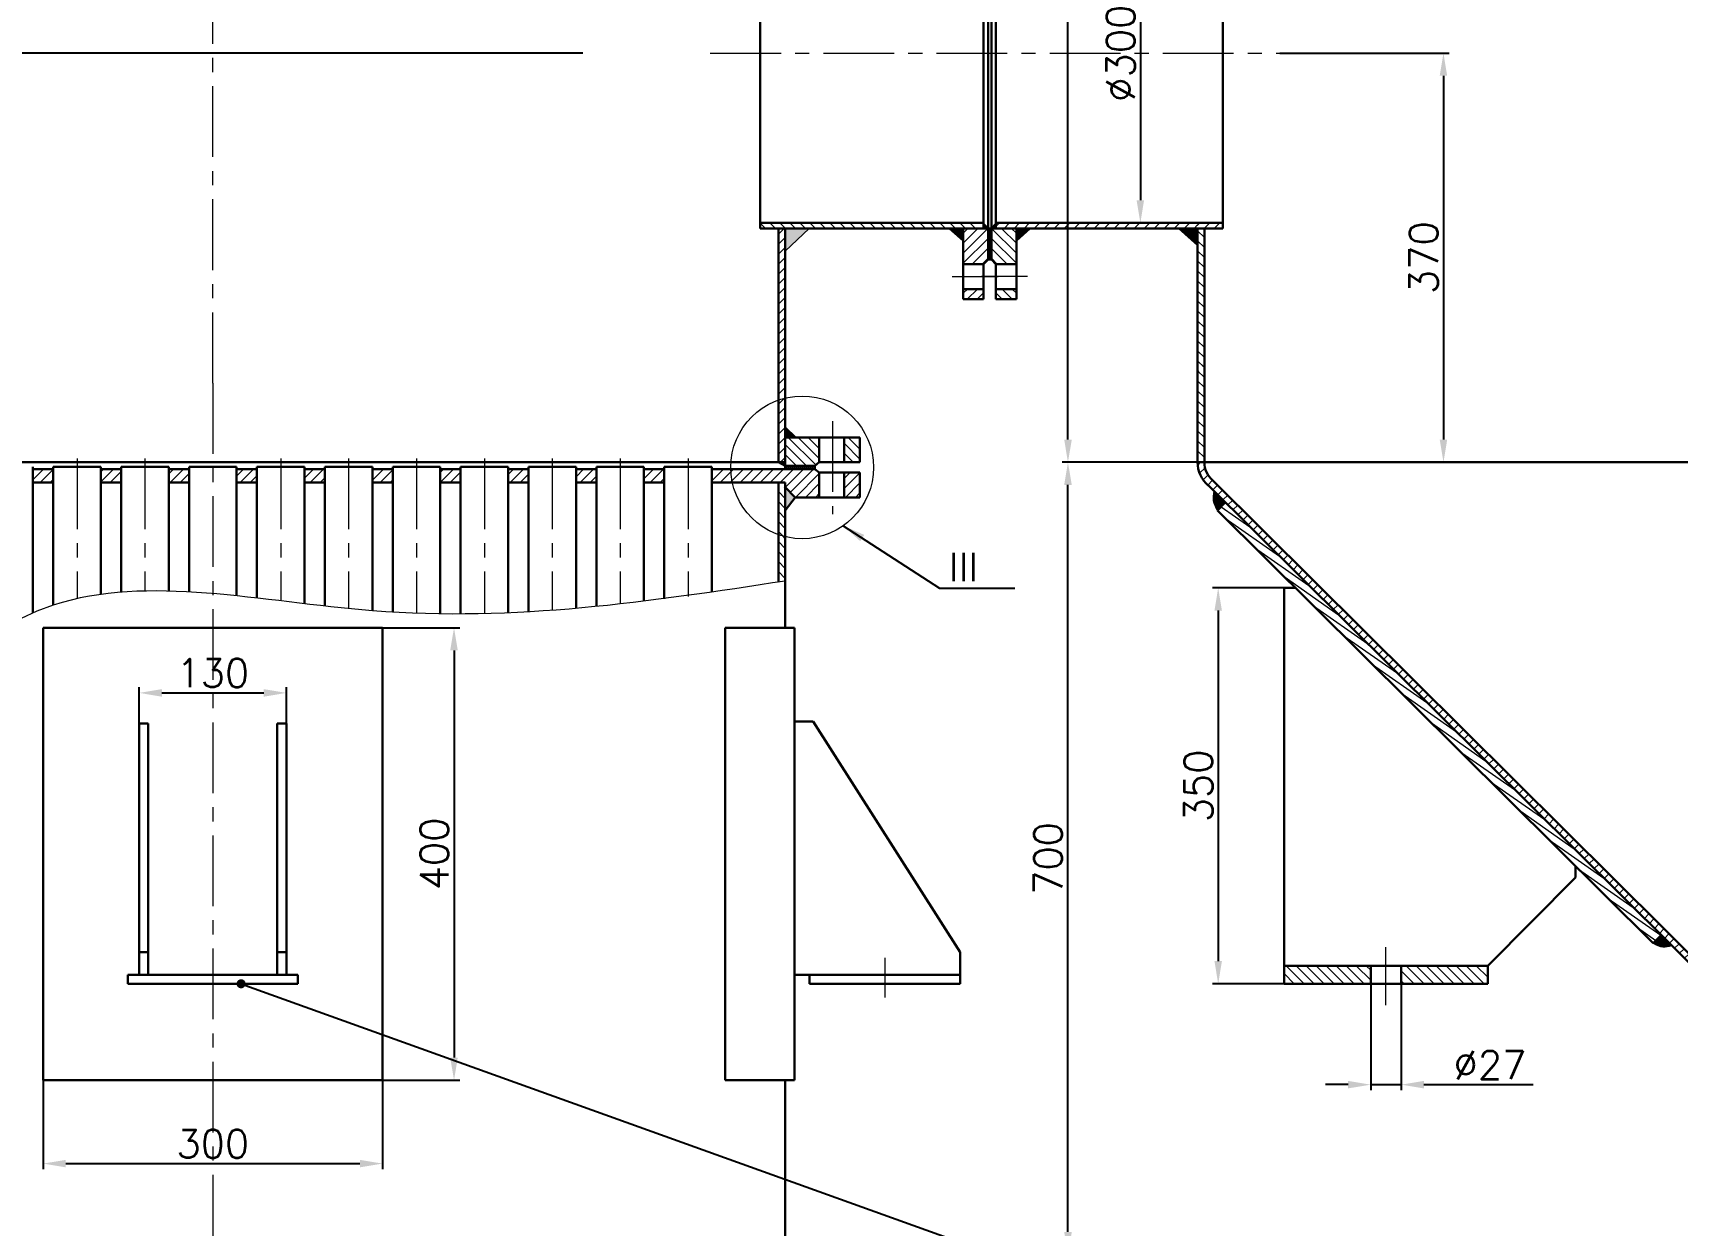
# Model space of a CAD drawing. Header units: inches. Extents: x -5714 to 3109, y 0 to 8400.
# Drawn here: x -4474 to -3021, y 3759 to 4813 of the extents above; entities that cross this region are included whole.
import ezdxf

# ---------------------------------------------------------------- set-up
doc = ezdxf.new("R2010")
doc.units = ezdxf.units.IN
doc.header["$LTSCALE"] = 50
doc.header["$MEASUREMENT"] = 0
doc.linetypes.add('CENTER', pattern=[2, 1.25, -0.25, 0.25, -0.25])
for name, color, linetype, lineweight in [('Dam', 2, 'Continuous', 30), ('kthuoc', 3, 'Continuous', 13), ('Tam', 1, 'CENTER', 13)]:
    doc.layers.add(name, color=color, linetype=linetype, lineweight=lineweight)
doc.styles.add('chu2.5', font='txt.shx', dxfattribs={"height": 25})
doc.dimstyles.new('kichthuoc2.5', dxfattribs={"dimtxt": 25, "dimasz": 20, "dimexe": 5, "dimexo": 0, "dimgap": 5, "dimtad": 1, "dimtoh": 1, "dimdec": 0, "dimzin": 0, "dimdsep": 46, "dimtxsty": 'chu2.5', "dimcen": 5, "dimclrd": 256, "dimclre": 256, "dimclrt": 256, "dimadec": 0, "dimazin": 0, "dimtfac": 1, "dimtdec": 0, "dimtmove": 0, "dimatfit": 0, "dimfxl": 0, "dimtolj": 1, "dimtzin": 0, "dimarcsym": 0})
pattern_1 = [(135, (-8503.195, 0), (-4.4194174, -4.4194174), [])]
pattern_2 = [(135, (-8190.3534, 0), (-4.4194174, -4.4194174), [])]

# ---------------------------------------------------------------- blocks, each defined once
blk = doc.blocks.new('*D13')
at = {"layer": 'DEFPOINTS', "color": 0}
for p in [(-3431.4, 4417.1), (-2046.1, 4417.1), (-2674.5, 3967.6), (-2842.8, 3831.9), (-2634.8, 3831.9)]:
    blk.add_point(p, dxfattribs=at)
at = {"layer": 'kthuoc', "lineweight": -2}
blk.add_arc((-2738.8, 3728.5), 247.6, 49.4642, 130.5358, dxfattribs=at)
at = {"layer": 'kthuoc'}
for points in [[(-2897.4, 3914.2), (-2902, 3919.1), (-2914.4, 3903.1)], [(-2575.6, 3919.1), (-2580.1, 3914.2), (-2563.2, 3903.1)]]:
    blk.add_solid(points, dxfattribs=at)
at = {"layer": 'kthuoc', "insert": (-2738.8, 3993.6), "char_height": 25, "attachment_point": 5, "style": 'chu2.5'}
blk.add_mtext('\\A1;90°', dxfattribs=at)
blk = doc.blocks.new('*D64')
at = {"layer": 'DEFPOINTS', "color": 0}
for p in [(-4250.2, 4229.2), (-4380.2, 4197), (-4250.2, 4197)]:
    blk.add_point(p, dxfattribs=at)
at = {"layer": 'kthuoc', "lineweight": -2}
for p, q in [((-4380.2, 4197), (-4380.2, 4234.2)), ((-4360.2, 4229.2), (-4270.2, 4229.2)), ((-4250.2, 4197), (-4250.2, 4234.2))]:
    blk.add_line(p, q, dxfattribs=at)
at = {"layer": 'kthuoc'}
for points in [[(-4360.2, 4232.5), (-4360.2, 4225.8), (-4380.2, 4229.2)], [(-4270.2, 4232.5), (-4270.2, 4225.8), (-4250.2, 4229.2)]]:
    blk.add_solid(points, dxfattribs=at)
at = {"layer": 'kthuoc', "insert": (-4315.2, 4246.7), "char_height": 25, "attachment_point": 5, "style": 'chu2.5'}
blk.add_mtext('\\A1;130', dxfattribs=at)
blk = doc.blocks.new('*D63')
at = {"layer": 'DEFPOINTS', "color": 0}
for p in [(-4165.2, 4286.8), (-4165.2, 3886.8), (-4102, 3886.8)]:
    blk.add_point(p, dxfattribs=at)
at = {"layer": 'kthuoc', "lineweight": -2}
for p, q in [((-4165.2, 4286.8), (-4097, 4286.8)), ((-4102, 4266.8), (-4102, 3906.8)), ((-4165.2, 3886.8), (-4097, 3886.8))]:
    blk.add_line(p, q, dxfattribs=at)
at = {"layer": 'kthuoc'}
for points in [[(-4105.4, 4266.8), (-4098.7, 4266.8), (-4102, 4286.8)], [(-4105.4, 3906.8), (-4098.7, 3906.8), (-4102, 3886.8)]]:
    blk.add_solid(points, dxfattribs=at)
at = {"layer": 'kthuoc', "insert": (-4119.5, 4086.8), "char_height": 25, "attachment_point": 5, "rotation": 90, "style": 'chu2.5'}
blk.add_mtext('\\A1;400', dxfattribs=at)
blk = doc.blocks.new('*D62')
at = {"layer": 'DEFPOINTS', "color": 0}
for p in [(-4465.2, 3886.8), (-4165.2, 3886.8), (-4165.2, 3813)]:
    blk.add_point(p, dxfattribs=at)
at = {"layer": 'kthuoc', "lineweight": -2}
for p, q in [((-4465.2, 3886.8), (-4465.2, 3808)), ((-4165.2, 3886.8), (-4165.2, 3808)), ((-4445.2, 3813), (-4185.2, 3813))]:
    blk.add_line(p, q, dxfattribs=at)
at = {"layer": 'kthuoc'}
for points in [[(-4445.2, 3816.3), (-4445.2, 3809.7), (-4465.2, 3813)], [(-4185.2, 3816.3), (-4185.2, 3809.7), (-4165.2, 3813)]]:
    blk.add_solid(points, dxfattribs=at)
at = {"layer": 'kthuoc', "insert": (-4315.2, 3830.5), "char_height": 25, "attachment_point": 5, "style": 'chu2.5'}
blk.add_mtext('\\A1;300', dxfattribs=at)
blk = doc.blocks.new('*D56')
at = {"layer": 'DEFPOINTS', "color": 0}
for p in [(-3540.7, 4944.8), (-3504.8, 4644.8), (-3495.4, 4644.8)]:
    blk.add_point(p, dxfattribs=at)
at = {"layer": 'kthuoc', "lineweight": -2}
for p, q in [((-3540.7, 4944.8), (-3490.4, 4944.8)), ((-3495.4, 4924.8), (-3495.4, 4664.8)), ((-3504.8, 4644.8), (-3490.4, 4644.8))]:
    blk.add_line(p, q, dxfattribs=at)
at = {"layer": 'kthuoc'}
for points in [[(-3498.7, 4924.8), (-3492.1, 4924.8), (-3495.4, 4944.8)], [(-3498.7, 4664.8), (-3492.1, 4664.8), (-3495.4, 4644.8)]]:
    blk.add_solid(points, dxfattribs=at)
at = {"layer": 'kthuoc', "insert": (-3512.9, 4794.8), "char_height": 25, "attachment_point": 5, "rotation": 90, "style": 'chu2.5'}
blk.add_mtext('\\A1;%%c300', dxfattribs=at)
blk = doc.blocks.new('*D9')
at = {"layer": 'DEFPOINTS', "color": 0}
for p in [(-3291.8, 3984), (-3264.8, 3983.5), (-3264.8, 3882.8)]:
    blk.add_point(p, dxfattribs=at)
at = {"layer": 'kthuoc', "lineweight": -2}
for p, q in [((-3291.8, 3984), (-3291.8, 3877.8)), ((-3264.8, 3983.5), (-3264.8, 3877.8)), ((-3311.8, 3882.8), (-3331.8, 3882.8)), ((-3291.8, 3882.8), (-3264.8, 3882.8)), ((-3244.8, 3882.8), (-3148.1, 3882.8))]:
    blk.add_line(p, q, dxfattribs=at)
at = {"layer": 'kthuoc'}
for points in [[(-3311.8, 3886.1), (-3311.8, 3879.5), (-3291.8, 3882.8)], [(-3244.8, 3886.1), (-3244.8, 3879.5), (-3264.8, 3882.8)]]:
    blk.add_solid(points, dxfattribs=at)
at = {"layer": 'kthuoc', "insert": (-3186.4, 3900.3), "char_height": 25, "attachment_point": 5, "style": 'chu2.5'}
blk.add_mtext('\\A1;%%c27', dxfattribs=at)
blk = doc.blocks.new('*D42')
at = {"layer": 'DEFPOINTS', "color": 0}
for p in [(-3368.3, 4322), (-3426.6, 3972), (-3368.2, 3972)]:
    blk.add_point(p, dxfattribs=at)
at = {"layer": 'kthuoc', "lineweight": -2}
for p, q in [((-3368.3, 4322), (-3431.6, 4322)), ((-3426.6, 4302), (-3426.6, 3992)), ((-3368.2, 3972), (-3431.6, 3972))]:
    blk.add_line(p, q, dxfattribs=at)
at = {"layer": 'kthuoc'}
for points in [[(-3429.9, 4302), (-3423.3, 4302), (-3426.6, 4322)], [(-3429.9, 3992), (-3423.3, 3992), (-3426.6, 3972)]]:
    blk.add_solid(points, dxfattribs=at)
at = {"layer": 'kthuoc', "insert": (-3444.1, 4147), "char_height": 25, "attachment_point": 5, "rotation": 90, "style": 'chu2.5'}
blk.add_mtext('\\A1;350', dxfattribs=at)
blk = doc.blocks.new('*D8')
at = {"layer": 'DEFPOINTS', "color": 0}
for p in [(-3443.8, 7722.2), (-5366.4, 968.1), (-4789, 968.1)]:
    blk.add_point(p, dxfattribs=at)
at = {"layer": 'kthuoc', "lineweight": -2}
for p, q in [((-3443.8, 7722.2), (-5371.4, 7722.2)), ((-5366.4, 7702.2), (-5366.4, 988.1)), ((-4789, 968.1), (-5371.4, 968.1))]:
    blk.add_line(p, q, dxfattribs=at)
at = {"layer": 'kthuoc'}
for points in [[(-5369.7, 7702.2), (-5363.1, 7702.2), (-5366.4, 7722.2)], [(-5369.7, 988.1), (-5363.1, 988.1), (-5366.4, 968.1)]]:
    blk.add_solid(points, dxfattribs=at)
at = {"layer": 'kthuoc', "insert": (-5383.9, 4345.1), "char_height": 25, "attachment_point": 5, "rotation": 90, "style": 'chu2.5'}
blk.add_mtext('\\A1;7800', dxfattribs=at)
blk = doc.blocks.new('*D40')
at = {"layer": 'DEFPOINTS', "color": 0}
for p in [(-3372, 4794.8), (-3227.5, 4433.1), (-3216.7, 4433.1)]:
    blk.add_point(p, dxfattribs=at)
at = {"layer": 'kthuoc', "lineweight": -2}
for p, q in [((-3372, 4794.8), (-3222.5, 4794.8)), ((-3227.5, 4774.8), (-3227.5, 4453.1)), ((-3216.7, 4433.1), (-3232.5, 4433.1))]:
    blk.add_line(p, q, dxfattribs=at)
at = {"layer": 'kthuoc'}
for points in [[(-3230.8, 4774.8), (-3224.2, 4774.8), (-3227.5, 4794.8)], [(-3230.8, 4453.1), (-3224.2, 4453.1), (-3227.5, 4433.1)]]:
    blk.add_solid(points, dxfattribs=at)
at = {"layer": 'kthuoc', "insert": (-3245, 4614), "char_height": 25, "attachment_point": 5, "rotation": 90, "style": 'chu2.5'}
blk.add_mtext('\\A1;370', dxfattribs=at)
blk = doc.blocks.new('*D39')
at = {"layer": 'DEFPOINTS', "color": 0}
for p in [(-3988.3, 4794.8), (-5083.1, 4429.1), (-5070.3, 4429.1)]:
    blk.add_point(p, dxfattribs=at)
at = {"layer": 'kthuoc', "lineweight": -2}
for p, q in [((-3988.3, 4794.8), (-5088.1, 4794.8)), ((-5083.1, 4774.8), (-5083.1, 4449.1)), ((-5070.3, 4429.1), (-5088.1, 4429.1))]:
    blk.add_line(p, q, dxfattribs=at)
at = {"layer": 'kthuoc'}
for points in [[(-5086.5, 4774.8), (-5079.8, 4774.8), (-5083.1, 4794.8)], [(-5086.5, 4449.1), (-5079.8, 4449.1), (-5083.1, 4429.1)]]:
    blk.add_solid(points, dxfattribs=at)
at = {"layer": 'kthuoc', "insert": (-5100.6, 4612), "char_height": 25, "attachment_point": 5, "rotation": 90, "style": 'chu2.5'}
blk.add_mtext('\\A1;370', dxfattribs=at)
blk = doc.blocks.new('*D30')
at = {"layer": 'DEFPOINTS', "color": 0}
for p in [(-3559.4, 4433.1), (-3455, 4433.1), (-2829, 3732.6)]:
    blk.add_point(p, dxfattribs=at)
at = {"layer": 'kthuoc', "lineweight": -2}
for p, q in [((-3455, 4433.1), (-3564.4, 4433.1)), ((-3559.4, 3752.6), (-3559.4, 4413.1)), ((-2829, 3732.6), (-3564.4, 3732.6))]:
    blk.add_line(p, q, dxfattribs=at)
at = {"layer": 'kthuoc'}
for points in [[(-3562.7, 4413.1), (-3556, 4413.1), (-3559.4, 4433.1)], [(-3562.7, 3752.6), (-3556, 3752.6), (-3559.4, 3732.6)]]:
    blk.add_solid(points, dxfattribs=at)
at = {"layer": 'kthuoc', "insert": (-3576.9, 4082.8), "char_height": 25, "attachment_point": 5, "rotation": 90, "style": 'chu2.5'}
blk.add_mtext('\\A1;700', dxfattribs=at)
blk = doc.blocks.new('*D28')
at = {"layer": 'DEFPOINTS', "color": 0}
for p in [(-3559.4, 7248.9), (-3467.5, 7248.9), (-3420.6, 4433.1)]:
    blk.add_point(p, dxfattribs=at)
at = {"layer": 'kthuoc', "lineweight": -2}
for p, q in [((-3467.5, 7248.9), (-3564.4, 7248.9)), ((-3559.4, 4453.1), (-3559.4, 7228.9)), ((-3420.6, 4433.1), (-3564.4, 4433.1))]:
    blk.add_line(p, q, dxfattribs=at)
at = {"layer": 'kthuoc'}
for points in [[(-3562.7, 7228.9), (-3556, 7228.9), (-3559.4, 7248.9)], [(-3562.7, 4453.1), (-3556, 4453.1), (-3559.4, 4433.1)]]:
    blk.add_solid(points, dxfattribs=at)
at = {"layer": 'kthuoc', "insert": (-3576.9, 5841), "char_height": 25, "attachment_point": 5, "rotation": 90, "style": 'chu2.5'}
blk.add_mtext('\\A1;2800', dxfattribs=at)
blk = doc.blocks.new('*D19')
at = {"layer": 'DEFPOINTS', "color": 0}
for p in [(-3431.4, 4417.1), (-2046.1, 4417.1), (-2674.5, 3967.6), (-2842.8, 3831.9), (-2634.8, 3831.9)]:
    blk.add_point(p, dxfattribs=at)
at = {"layer": 'kthuoc', "lineweight": -2}
blk.add_arc((-2738.8, 3728.5), 247.6, 49.4642, 130.5358, dxfattribs=at)
at = {"layer": 'kthuoc'}
for points in [[(-2897.4, 3914.2), (-2902, 3919.1), (-2914.4, 3903.1)], [(-2575.6, 3919.1), (-2580.1, 3914.2), (-2563.2, 3903.1)]]:
    blk.add_solid(points, dxfattribs=at)
at = {"layer": 'kthuoc', "insert": (-2738.8, 3993.6), "char_height": 25, "attachment_point": 5, "style": 'chu2.5'}
blk.add_mtext('\\A1;90°', dxfattribs=at)

msp = doc.modelspace()

# ---------------------------------------------------------------- hatches: boundary and pattern name
at = {"layer": 'kthuoc'}
h = msp.add_hatch(dxfattribs=at)
h.set_pattern_fill('ANSI31', color=256, scale=50, angle=90, style=0)
h.set_pattern_definition(pattern_2)
h.paths.add_polyline_path([(-4315.2, 4938.2), (-4315.2, 4944.3, 0.367788), (-4740.1, 4444.8), (-4734.1, 4444.8, -0.367235)])
h = msp.add_hatch(dxfattribs=at)
h.set_pattern_fill('ANSI31', color=256, scale=50, angle=90, style=0)
edge = h.paths.add_edge_path()
edge.add_line((-3831.4, 4644.8), (-3831.4, 4639.8))
edge.add_line((-3831.4, 4639.8), (-3815.2, 4639.8))
edge.add_spline(control_points=[(-3815.2, 4639.8), (-3815.9, 4641.5), (-3816.6, 4643.2), (-3817.2, 4644.8)], knot_values=[315.357999, 315.357999, 315.357999, 315.357999, 320.527803, 320.527803, 320.527803, 320.527803], degree=3, periodic=0)
edge.add_line((-3817.2, 4644.8), (-3831.4, 4644.8))
h = msp.add_hatch(dxfattribs=at)
h.set_pattern_fill('ANSI31', color=256, scale=50, angle=90, style=0)
h.set_pattern_definition(pattern_1)
edge = h.paths.add_edge_path()
edge.add_line((-3640.4, 4644.8), (-3817.2, 4644.8))
edge.add_spline(control_points=[(-3817.2, 4644.8), (-3816.6, 4643.2), (-3815.9, 4641.5), (-3815.2, 4639.8)], knot_values=[315.357999, 315.357999, 315.357999, 315.357999, 320.527803, 320.527803, 320.527803, 320.527803], degree=3, periodic=0)
edge.add_line((-3815.2, 4639.8), (-3640.4, 4639.8))
edge.add_line((-3640.4, 4639.8), (-3640.4, 4644.8))
h = msp.add_hatch(dxfattribs=at)
h.set_pattern_fill('ANSI31', color=256, scale=50, style=0)
h.paths.add_polyline_path([(-3809.2, 4639.8), (-3815.2, 4639.8), (-3815.2, 4488.2, -0.024801), (-3809.2, 4489.9)])
h.paths.add_polyline_path([(-3809.2, 4489.9, 0.024801), (-3815.2, 4488.2), (-3815.2, 4433.1), (-3809.2, 4433.1)])
for points in [[(-3788.1, 4639.8), (-3809.2, 4639.8), (-3809.2, 4619.8)], [(-3652, 4627.8), (-3664, 4639.8), (-3652, 4639.8)], [(-3630, 4639.8), (-3634, 4639.8), (-3634, 4643.8)], [(-3627, 4639.8), (-3623, 4639.8), (-3623, 4643.8)], [(-3605, 4627.8), (-3593, 4639.8), (-3605, 4639.8)], [(-3444.8, 4624.8), (-3461.8, 4639.8), (-3444.8, 4639.8)], [(-3809.2, 4464.4), (-3799.7, 4455.1), (-3809.2, 4455.1)], [(-3809.2, 4433.1), (-3815.2, 4433.1), (-3809.2, 4430.1)], [(-3809.2, 4411), (-3809.2, 4390.6), (-3800.6, 4402.1)]]:
    msp.add_hatch(color=256, dxfattribs=at).paths.add_polyline_path(points)
h = msp.add_hatch(dxfattribs=at)
h.set_pattern_fill('ANSI31', color=256, scale=50, angle=90, style=0)
h.set_pattern_definition([(45, (-11290.1267, -969.5737), (4.4194174, -4.4194174), [])])
h.paths.add_polyline_path([(-3652, 4608.3), (-3634, 4608.3), (-3630, 4612.3), (-3630, 4639.8), (-3652, 4639.8)])
h.paths.add_polyline_path([(-3652, 4586.3), (-3652, 4577.3), (-3634, 4577.3), (-3634, 4586.3)])
h = msp.add_hatch(dxfattribs=at)
h.set_pattern_fill('ANSI37', color=256, scale=10, angle=90, style=0)
h.paths.add_polyline_path([(-3627, 4639.8), (-3630, 4639.8), (-3630, 4612.3), (-3627, 4612.3)])
h = msp.add_hatch(dxfattribs=at)
h.set_pattern_fill('ANSI31', color=256, scale=50, angle=90, style=0)
h.set_pattern_definition([(135, (4033.1156, -969.5737), (-4.4194174, -4.4194174), [])])
h.paths.add_polyline_path([(-3605, 4639.8), (-3627, 4639.8), (-3627, 4612.3), (-3623, 4608.3), (-3605, 4608.3)])
h.paths.add_polyline_path([(-3623, 4586.3), (-3623, 4577.3), (-3605, 4577.3), (-3605, 4586.3)])
h = msp.add_hatch(dxfattribs=at)
h.set_pattern_fill('ANSI31', color=256, scale=50, style=0)
h.set_pattern_definition([(45, (-8503.195, 0), (-4.4194174, 4.4194174), [])])
h.paths.add_polyline_path([(-3444.8, 4639.8), (-3444.8, 4644.8), (-3623, 4644.8), (-3623, 4639.8)])
h = msp.add_hatch(dxfattribs=at)
h.set_pattern_fill('ANSI31', color=256, scale=50, style=0)
h.paths.add_polyline_path([(-3422.5, 4639.8), (-3422.5, 4644.8), (-3445.1, 4644.8), (-3445, 4639.8)])
h = msp.add_hatch(dxfattribs=at)
h.set_pattern_fill('ANSI31', color=256, scale=50, angle=90, style=0)
h.set_pattern_definition(pattern_1)
h.paths.add_polyline_path([(-3438.8, 4639.8), (-3444.8, 4639.8), (-3444.8, 4513.1), (-3438.8, 4513.1)])
h = msp.add_hatch(dxfattribs=at)
h.set_pattern_fill('ANSI31', color=256, scale=50, angle=90, style=0)
h.set_pattern_definition(pattern_1)
h.paths.add_polyline_path([(-3444.8, 4518.8), (-3438.8, 4518.8), (-3438.8, 4433.1), (-3444.8, 4433.1)])
h = msp.add_hatch(dxfattribs=at)
h.set_pattern_fill('ANSI31', color=256, scale=50, angle=90, style=0)
h.set_pattern_definition(pattern_2)
h.paths.add_polyline_path([(-3779.2, 4455.1), (-3809.2, 4455.1), (-3809.2, 4430.1), (-3783.2, 4430.1), (-3779.2, 4433.1)])
h.paths.add_polyline_path([(-3743.2, 4455.1), (-3757.2, 4455.1), (-3757.2, 4433.1), (-3743.2, 4433.1)])
h = msp.add_hatch(dxfattribs=at)
h.set_pattern_fill('ANSI31', color=256, scale=50, style=0)
h.set_pattern_definition([(45, (-8503.195, -79.949), (-4.4194174, 4.4194174), [])])
h.paths.add_polyline_path([(-2842.8, 3831.9), (-3431.4, 4417.1, -0.219615), (-3438.8, 4433.1), (-3444.8, 4433.1, 0.219615), (-3435.3, 4412.6), (-2842.8, 3824)])
h = msp.add_hatch(dxfattribs=at)
h.set_pattern_fill('ANSI31', color=256, scale=50, style=0)
h.paths.add_polyline_path([(-4396.2, 4427.1), (-4414.2, 4427.1), (-4414.2, 4415.1), (-4396.2, 4415.1)])
h.paths.add_polyline_path([(-4456.2, 4427.1), (-4474.2, 4427.1), (-4474.2, 4415.1), (-4456.2, 4415.1)])
h.paths.add_polyline_path([(-4516.2, 4427.1), (-4534.2, 4427.1), (-4534.2, 4415.1), (-4516.2, 4415.1)])
h = msp.add_hatch(dxfattribs=at)
h.set_pattern_fill('ANSI31', color=256, scale=50, style=0)
h.paths.add_polyline_path([(-4216.2, 4427.1), (-4234.2, 4427.1), (-4234.2, 4415.1), (-4216.2, 4415.1)])
h.paths.add_polyline_path([(-4276.2, 4427.1), (-4294.2, 4427.1), (-4294.2, 4415.1), (-4276.2, 4415.1)])
h.paths.add_polyline_path([(-4336.2, 4427.1), (-4354.2, 4427.1), (-4354.2, 4415.1), (-4336.2, 4415.1)])
h = msp.add_hatch(dxfattribs=at)
h.set_pattern_fill('ANSI31', color=256, scale=50, style=0)
h.paths.add_polyline_path([(-4096.2, 4427.1), (-4114.2, 4427.1), (-4114.2, 4415.1), (-4096.2, 4415.1)])
h.paths.add_polyline_path([(-4156.2, 4427.1), (-4174.2, 4427.1), (-4174.2, 4415.1), (-4156.2, 4415.1)])
h = msp.add_hatch(dxfattribs=at)
h.set_pattern_fill('ANSI31', color=256, scale=50, style=0)
h.paths.add_polyline_path([(-3976.2, 4427.1), (-3994.2, 4427.1), (-3994.2, 4415.1), (-3976.2, 4415.1)])
h.paths.add_polyline_path([(-4036.2, 4427.1), (-4054.2, 4427.1), (-4054.2, 4415.1), (-4036.2, 4415.1)])
h = msp.add_hatch(dxfattribs=at)
h.set_pattern_fill('ANSI31', color=256, scale=50, style=0)
h.paths.add_polyline_path([(-3916.2, 4427.1), (-3934.2, 4427.1), (-3934.2, 4415.1), (-3916.2, 4415.1)])
h = msp.add_hatch(dxfattribs=at)
h.set_pattern_fill('ANSI31', color=256, scale=50, style=0)
h.paths.add_polyline_path([(-3783.2, 4427.1), (-3857.4, 4427.1, 0.047969), (-3855.9, 4415.1), (-3809.2, 4415.1), (-3809.2, 4411), (-3800.6, 4402.1), (-3779.2, 4402.1), (-3779.2, 4424.1)])
h.paths.add_polyline_path([(-3743.2, 4424.1), (-3757.2, 4424.1), (-3757.2, 4402.1), (-3743.2, 4402.1)])
h.paths.add_polyline_path([(-3857.4, 4427.1), (-3874.2, 4427.1), (-3874.2, 4415.1), (-3855.9, 4415.1, -0.047969)])
h = msp.add_hatch(dxfattribs=at)
h.set_pattern_fill('ANSI37', color=256, scale=10, angle=90, style=0)
h.set_pattern_definition([(135, (-8190.3534, 0), (-0.88388348, -0.88388348), []), (225, (-8190.3534, 0), (0.88388348, -0.88388348), [])])
h.paths.add_polyline_path([(-3783.2, 4427.1), (-3783.2, 4430.1), (-3809.2, 4430.1), (-3809.2, 4427.1)])
h = msp.add_hatch(dxfattribs=at)
h.set_pattern_fill('ANSI31', color=256, scale=50, angle=90, style=0)
h.set_pattern_definition(pattern_1)
h.paths.add_polyline_path([(-3809.2, 4411), (-3815.2, 4411), (-3815.2, 4369.1, 0.024801), (-3809.2, 4367.3)])
edge = h.paths.add_edge_path()
edge.add_arc((-3794.3, 4428.6), 63.1, 250.6037, 256.2865, ccw=False)
edge.add_line((-3815.2, 4369.1), (-3815.2, 4327.1))
edge.add_spline(control_points=[(-3815.2, 4327.1), (-3813.2, 4327.4), (-3811.2, 4327.7), (-3809.2, 4328.1)], knot_values=[0, 0, 0, 0, 6.136306, 6.136306, 6.136306, 6.136306], degree=3, periodic=0)
edge.add_line((-3809.2, 4328.1), (-3809.2, 4367.3))
h = msp.add_hatch(color=256, dxfattribs=at)
edge = h.paths.add_edge_path()
edge.add_spline(control_points=[(-3430.2, 4407.5), (-3430.6, 4404.6), (-3431.6, 4398.7), (-3428.8, 4393.3), (-3427.3, 4390.5)], knot_values=[0, 0, 0, 0, 8.373236, 17.597833, 17.597833, 17.597833, 17.597833], degree=3, periodic=0)
edge.add_line((-3427.3, 4390.5), (-3420.3, 4397.6))
edge.add_line((-3420.3, 4397.6), (-3430.2, 4407.5))
h = msp.add_hatch(dxfattribs=at)
h.set_pattern_fill('ANSI31', color=256, scale=50, angle=100, style=0)
h.set_pattern_definition([(145, (-8503.195, 0), (-3.584853, -5.1197), [])])
h.paths.add_polyline_path([(-3427.3, 4390.5), (-3420.3, 4397.6), (-3035.1, 4015.1), (-3042.2, 4008)])
h = msp.add_hatch(color=256, dxfattribs=at)
edge = h.paths.add_edge_path()
edge.add_line((-3035.1, 4015.1), (-3042.2, 4008))
edge.add_spline(control_points=[(-3042.2, 4008), (-3039.3, 4006.4), (-3034.1, 4003.6), (-3028.4, 4005.1), (-3025.8, 4005.8)], knot_values=[0, 0, 0, 0, 9.324839, 17.108457, 17.108457, 17.108457, 17.108457], degree=3, periodic=0)
edge.add_line((-3025.8, 4005.8), (-3035.1, 4015.1))
h = msp.add_hatch(dxfattribs=at)
h.set_pattern_fill('ANSI31', color=256, scale=50, style=0)
h.set_pattern_definition([(135, (3025.6464, 0), (4.4194174, 4.4194174), [])])
h.paths.add_polyline_path([(-3264.8, 3972), (-3264.8, 3988), (-3188.3, 3988), (-3188.3, 3972)])
h.paths.add_polyline_path([(-3368.3, 3972), (-3368.3, 3988), (-3291.8, 3988), (-3291.8, 3972)])

# ---------------------------------------------------------------- linework, layer by layer
at = {"layer": 'Dam'}
for p, q in [((-3630, 4977.3), (-3630, 4794.8)), ((-3627, 4977.3), (-3627, 4794.8)), ((-3831.4, 4949.8), (-3831.4, 4639.8)), ((-3634, 4949.8), (-3634, 4794.8)), ((-3623, 4949.8), (-3623, 4794.8)), ((-3422.5, 4949.8), (-3422.5, 4639.8)), ((-3634, 4639.8), (-3634, 4794.8)), ((-3630, 4612.3), (-3630, 4794.8)), ((-3627, 4612.3), (-3627, 4794.8)), ((-3623, 4639.8), (-3623, 4794.8)), ((-3634, 4644.8), (-3831.4, 4644.8)), ((-3831.4, 4639.8), (-3630, 4639.8)), ((-3815.2, 4639.8), (-3815.2, 4433.1)), ((-3809.2, 4639.8), (-3809.2, 4427.1)), ((-3652, 4629.3), (-3664, 4639.8)), ((-3652, 4577.3), (-3652, 4639.8)), ((-3630, 4639.8), (-3634, 4643.8)), ((-3630, 4639.8), (-3627, 4639.8)), ((-3627, 4639.8), (-3623, 4643.8)), ((-3422.5, 4639.8), (-3627, 4639.8)), ((-3623, 4644.8), (-3422.5, 4644.8)), ((-3605, 4629.3), (-3593, 4639.8)), ((-3605, 4577.3), (-3605, 4639.8)), ((-3444.8, 4639.8), (-3444.8, 4433.1)), ((-3438.8, 4639.8), (-3438.8, 4433.1)), ((-3652, 4608.3), (-3634, 4608.3)), ((-3634, 4608.3), (-3630, 4612.3)), ((-3634, 4577.3), (-3634, 4608.3)), ((-3630, 4612.3), (-3627, 4612.3)), ((-3623, 4608.3), (-3627, 4612.3)), ((-3623, 4577.3), (-3623, 4608.3)), ((-3605, 4608.3), (-3623, 4608.3)), ((-3652, 4586.3), (-3634, 4586.3)), ((-3605, 4586.3), (-3623, 4586.3)), ((-3652, 4577.3), (-3634, 4577.3)), ((-3605, 4577.3), (-3623, 4577.3)), ((-3815.2, 4433.1), (-3815.2, 4480.1)), ((-3809.2, 4427.1), (-3809.2, 4480.1)), ((-3772.2, 4455.1), (-3809.2, 4455.1)), ((-3743.2, 4455.1), (-3809.2, 4455.1)), ((-3779.2, 4455.1), (-3779.2, 4433.1)), ((-3757.2, 4455.1), (-3757.2, 4433.1)), ((-3743.2, 4455.1), (-3743.2, 4433.1)), ((-4821.2, 4433.1), (-3809.2, 4433.1)), ((-3815.2, 4433.1), (-3809.2, 4430.1)), ((-3783.2, 4430.1), (-3779.2, 4433.1)), ((-3779.2, 4433.1), (-3743.2, 4433.1)), ((-3444.8, 4433.1), (-2766.8, 4433.1)), ((-4474.2, 4429.1), (-4474.2, 4300)), ((-4456.2, 4427.1), (-4474.2, 4427.1)), ((-4414.2, 4429.1), (-4456.2, 4429.1)), ((-4456.2, 4429.1), (-4456.2, 4306.8)), ((-4414.2, 4429.1), (-4414.2, 4316.3)), ((-4396.2, 4427.1), (-4414.2, 4427.1)), ((-4354.2, 4429.1), (-4396.2, 4429.1)), ((-4396.2, 4429.1), (-4396.2, 4318.2)), ((-4354.2, 4429.1), (-4354.2, 4319.2)), ((-4336.2, 4427.1), (-4354.2, 4427.1)), ((-4336.2, 4429.1), (-4294.2, 4429.1)), ((-4336.2, 4429.1), (-4336.2, 4318.5)), ((-4294.2, 4429.1), (-4336.2, 4429.1)), ((-4294.2, 4429.1), (-4294.2, 4315)), ((-4294.2, 4429.1), (-4294.2, 4315)), ((-4294.2, 4427.1), (-4276.2, 4427.1)), ((-4276.2, 4429.1), (-4276.2, 4313.1)), ((-4276.2, 4429.1), (-4234.2, 4429.1)), ((-4234.2, 4429.1), (-4234.2, 4308.1)), ((-4234.2, 4427.1), (-4216.2, 4427.1)), ((-4216.2, 4429.1), (-4216.2, 4306)), ((-4216.2, 4429.1), (-4174.2, 4429.1)), ((-4174.2, 4429.1), (-4174.2, 4301.8)), ((-4174.2, 4427.1), (-4156.2, 4427.1)), ((-4156.2, 4429.1), (-4156.2, 4300.6)), ((-4156.2, 4429.1), (-4114.2, 4429.1)), ((-4114.2, 4429.1), (-4114.2, 4299)), ((-4114.2, 4427.1), (-4096.2, 4427.1)), ((-4096.2, 4429.1), (-4096.2, 4298.9)), ((-4096.2, 4429.1), (-4054.2, 4429.1)), ((-4054.2, 4429.1), (-4054.2, 4299.9)), ((-4054.2, 4427.1), (-4036.2, 4427.1)), ((-4036.2, 4429.1), (-4036.2, 4300.8)), ((-4036.2, 4429.1), (-3994.2, 4429.1)), ((-3994.2, 4429.1), (-3994.2, 4303.9)), ((-3994.2, 4427.1), (-3976.2, 4427.1)), ((-3976.2, 4429.1), (-3976.2, 4305.6)), ((-3976.2, 4429.1), (-3934.2, 4429.1)), ((-3934.2, 4429.1), (-3934.2, 4310.3)), ((-3934.2, 4427.1), (-3916.2, 4427.1)), ((-3916.2, 4429.1), (-3916.2, 4312.5)), ((-3916.2, 4429.1), (-3874.2, 4429.1)), ((-3874.2, 4429.1), (-3874.2, 4318.3)), ((-3874.2, 4427.1), (-3783.2, 4427.1)), ((-3783.2, 4430.1), (-3809.2, 4430.1)), ((-3783.2, 4430.1), (-3783.2, 4427.1)), ((-3783.2, 4427.1), (-3779.2, 4424.1)), ((-3743.2, 4424.1), (-3779.2, 4424.1)), ((-3779.2, 4424.1), (-3779.2, 4402.1)), ((-3757.2, 4424.1), (-3757.2, 4402.1)), ((-3743.2, 4424.1), (-3743.2, 4402.1)), ((-4456.2, 4415.1), (-4474.2, 4415.1)), ((-4396.2, 4415.1), (-4414.2, 4415.1)), ((-4336.2, 4415.1), (-4354.2, 4415.1)), ((-4276.2, 4415.1), (-4294.2, 4415.1)), ((-4216.2, 4415.1), (-4234.2, 4415.1)), ((-4156.2, 4415.1), (-4174.2, 4415.1)), ((-4096.2, 4415.1), (-4114.2, 4415.1)), ((-4036.2, 4415.1), (-4054.2, 4415.1)), ((-3976.2, 4415.1), (-3994.2, 4415.1)), ((-3916.2, 4415.1), (-3934.2, 4415.1)), ((-3809.2, 4415.1), (-3874.2, 4415.1)), ((-3815.2, 4415.1), (-3815.2, 4327.1)), ((-3809.2, 4415.1), (-3809.2, 4286.8)), ((-3809.2, 4411), (-3800.6, 4402.1)), ((-2842.8, 3824), (-3435.3, 4412.6)), ((-2842.8, 3831.9), (-3431.4, 4417.1)), ((-3800.6, 4402.1), (-3809.2, 4390.6)), ((-3743.2, 4402.1), (-3800.6, 4402.1)), ((-3427.3, 4390.5), (-3420.3, 4397.6)), ((-3042.2, 4008), (-3427.3, 4390.5)), ((-3358.3, 4322), (-3368.3, 4322)), ((-3368.3, 4322), (-3368.3, 3972)), ((-4165.2, 4286.8), (-4465.2, 4286.8)), ((-4465.2, 4286.8), (-4465.2, 3886.8)), ((-4165.2, 4286.8), (-4165.2, 3886.8)), ((-3862.5, 4286.8), (-3862.5, 3886.8)), ((-3862.5, 4286.8), (-3801.2, 4286.8)), ((-3801.2, 4286.8), (-3801.2, 3886.8)), ((-4380.2, 4202.1), (-4380.2, 3980)), ((-4380.2, 4202.1), (-4372.2, 4202.1)), ((-4372.2, 4202.1), (-4372.2, 3980)), ((-4258.2, 4202.1), (-4258.2, 3980)), ((-4250.2, 4202.1), (-4258.2, 4202.1)), ((-4250.2, 4202.1), (-4250.2, 3980)), ((-3801.2, 4204), (-3784.6, 4204)), ((-3801.2, 3980), (-3801.2, 4204)), ((-3784.6, 4204), (-3654.6, 4000)), ((-3110.7, 4076), (-3110.7, 4066)), ((-3188.3, 3988), (-3110.7, 4066)), ((-3042.2, 4008), (-3035.1, 4015.1)), ((-4380.2, 4000), (-4372.2, 4000)), ((-4258.2, 4000), (-4250.2, 4000)), ((-3654.6, 3980), (-3654.6, 4000)), ((-3188.3, 3988), (-3368.3, 3988)), ((-3291.8, 3972), (-3291.8, 3988)), ((-3264.8, 3972), (-3264.8, 3988)), ((-3188.3, 3972), (-3188.3, 3988)), ((-4390.2, 3980), (-4390.2, 3972)), ((-4390.2, 3980), (-4240.2, 3980)), ((-4390.2, 3972), (-4240.2, 3972)), ((-4240.2, 3980), (-4240.2, 3972)), ((-3787.9, 3980), (-3801.2, 3980)), ((-3787.9, 3972), (-3787.9, 3980)), ((-3654.6, 3980), (-3787.9, 3980)), ((-3787.9, 3972), (-3654.6, 3972)), ((-3654.6, 3972), (-3654.6, 3980)), ((-3188.3, 3972), (-3368.3, 3972)), ((-4165.2, 3886.8), (-4465.2, 3886.8)), ((-3862.5, 3886.8), (-3801.2, 3886.8)), ((-3809.2, 3886.8), (-3809.2, 2943.9))]:
    msp.add_line(p, q, dxfattribs=at)
for centre, radius, start, end in [((-4234.1, 4444.8), 506, 90, 180), ((-4234.1, 4444.8), 500, 90, 180), ((-3417.8, 4433.1), 27, 180, 229.5454), ((-3417.8, 4433.1), 21, 180, 229.5454)]:
    msp.add_arc(centre, radius, start, end, dxfattribs=at)
at = {"layer": 'kthuoc'}
for p, q in [((-3788.1, 4639.8), (-3809.2, 4619.8)), ((-3444.8, 4624.8), (-3461.8, 4639.8)), ((-3799.7, 4455.1), (-3809.2, 4464.4))]:
    msp.add_line(p, q, dxfattribs=at)
msp.add_circle((-3794.3, 4428.6), 63.1, dxfattribs=at)
for points in [[(-3427.3, 4390.5), (-3430.7, 4399.1), (-3430.2, 4407.5)], [(-3809.2, 4328.1), (-4174.2, 4301.8), (-4456.2, 4306.8), (-4696.2, 3832.3), (-4474.2, 3246.9), (-4234.2, 2717.8), (-3809.2, 2663.4)], [(-3042.2, 4008), (-3033.5, 4004.6), (-3025.8, 4005.8)]]:
    msp.add_spline(points, degree=3, dxfattribs=at)
at = {"layer": 'Tam'}
for p, q in [((-4315.2, 4503.1), (-4315.2, 5485.7)), ((-3875.5, 4794.8), (-3372, 4794.8)), ((-3661.8, 4597.3), (-3621.1, 4597.3)), ((-3660.8, 4597.3), (-3625, 4597.3)), ((-3595.2, 4597.3), (-3635.9, 4597.3)), ((-3596.2, 4597.3), (-3632, 4597.3)), ((-4315.2, 4503.1), (-4315.2, 2784.3)), ((-3767.6, 4469.4), (-3767.6, 4387.3)), ((-4435.2, 4436.5), (-4435.2, 4312.6)), ((-4375.2, 4436.5), (-4375.2, 4319.3)), ((-4255.2, 4436.5), (-4255.2, 4310.6)), ((-4195.2, 4436.5), (-4195.2, 4303.7)), ((-4135.2, 4436.5), (-4135.2, 4299.6)), ((-4075.2, 4436.5), (-4075.2, 4299.2)), ((-4015.2, 4436.5), (-4015.2, 4302.2)), ((-3955.2, 4436.5), (-3955.2, 4307.8)), ((-3895.2, 4436.5), (-3895.2, 4314.3)), ((-3278.3, 3953.1), (-3278.3, 4004.3)), ((-3721.2, 3994.9), (-3721.2, 3960))]:
    msp.add_line(p, q, dxfattribs=at)

# ---------------------------------------------------------------- texts
at = {"layer": 'kthuoc', "insert": (-3664.7, 4352.9), "char_height": 25, "attachment_point": 1, "style": 'chu2.5'}
msp.add_mtext('III', dxfattribs=at)

# ---------------------------------------------------------------- dimensions: what is measured, and where the dimension line sits
at = {"layer": 'kthuoc'}
for base, p1, p2, text, picture, middle in [((-5366.4, 968.1), (-3443.8, 7722.2), (-4789, 968.1), '7800', '*D8', (-5383.9, 4345.1)), ((-3559.4, 7248.9), (-3420.6, 4433.1), (-3467.5, 7248.9), '2800', '*D28', (-3576.9, 5841)), ((-5083.1, 4429.1), (-3988.3, 4794.8), (-5070.3, 4429.1), '370', '*D39', (-5100.6, 4612)), ((-3227.5, 4433.1), (-3372, 4794.8), (-3216.7, 4433.1), '370', '*D40', (-3245, 4614)), ((-3559.4, 4433.1), (-2829, 3732.6), (-3455, 4433.1), '700', '*D30', (-3576.9, 4082.8))]:
    dim = msp.add_linear_dim(base=base, p1=p1, p2=p2, angle=90, text=text, dimstyle='kichthuoc2.5', dxfattribs=at)
    dim.commit()
    dim.dimension.update_dxf_attribs({"geometry": picture, "text_midpoint": middle})
dim = msp.add_linear_dim(base=(-3495.4, 4644.8), p1=(-3540.7, 4944.8), p2=(-3504.8, 4644.8), angle=90, text='%%c<>', dimstyle='kichthuoc2.5', dxfattribs=at)
dim.commit()
dim.dimension.update_dxf_attribs({"geometry": '*D56', "text_midpoint": (-3495.4, 4794.8), "dimtype": 160})
for line1, line2, picture in [(((-2842.8, 3831.9), (-3431.4, 4417.1)), ((-2634.8, 3831.9), (-2046.1, 4417.1)), '*D13'), (((-2634.8, 3831.9), (-2046.1, 4417.1)), ((-2842.8, 3831.9), (-3431.4, 4417.1)), '*D19')]:
    dim = msp.add_angular_dim_2l(base=(-2674.5, 3967.6), line1=line1, line2=line2, dimstyle='kichthuoc2.5', dxfattribs=at)
    dim.commit()
    dim.dimension.update_dxf_attribs({"geometry": picture, "text_midpoint": (-2738.8, 3993.6)})
for base, p1, p2, picture, middle in [((-3426.6, 3972), (-3368.3, 4322), (-3368.2, 3972), '*D42', (-3444.1, 4147)), ((-4102, 3886.8), (-4165.2, 4286.8), (-4165.2, 3886.8), '*D63', (-4119.5, 4086.8))]:
    dim = msp.add_linear_dim(base=base, p1=p1, p2=p2, angle=90, dimstyle='kichthuoc2.5', dxfattribs=at)
    dim.commit()
    dim.dimension.update_dxf_attribs({"geometry": picture, "text_midpoint": middle})
for base, p1, p2, picture, middle in [((-4250.2, 4229.2), (-4380.2, 4197), (-4250.2, 4197), '*D64', (-4315.2, 4246.7)), ((-4165.2, 3813), (-4465.2, 3886.8), (-4165.2, 3886.8), '*D62', (-4315.2, 3830.5))]:
    dim = msp.add_linear_dim(base=base, p1=p1, p2=p2, dimstyle='kichthuoc2.5', dxfattribs=at)
    dim.commit()
    dim.dimension.update_dxf_attribs({"geometry": picture, "text_midpoint": middle})
dim = msp.add_linear_dim(base=(-3264.8, 3882.8), p1=(-3291.8, 3984), p2=(-3264.8, 3983.5), text='%%c<>', dimstyle='kichthuoc2.5', dxfattribs=at)
dim.commit()
dim.dimension.update_dxf_attribs({"geometry": '*D9', "text_midpoint": (-3186.4, 3900.3)})

# ---------------------------------------------------------------- leaders
at = {"layer": 'kthuoc', "annotation_type": 0, "has_hookline": 1, "hookline_direction": 0, "text_width": 41.7}
msp.add_leader([(-3758, 4377), (-3672.9, 4321.9), (-3652.9, 4321.9)], dimstyle='kichthuoc2.5', dxfattribs=at)
at = {"layer": 'kthuoc'}
msp.add_leader([(-4290.2, 3972), (-3318.9, 3623)], dimstyle='kichthuoc2.5', override={"dimasz": 8, "dimtad": 0, "dimldrblk": 'Dot'}, dxfattribs=at)

doc.saveas('drawing.dxf')
